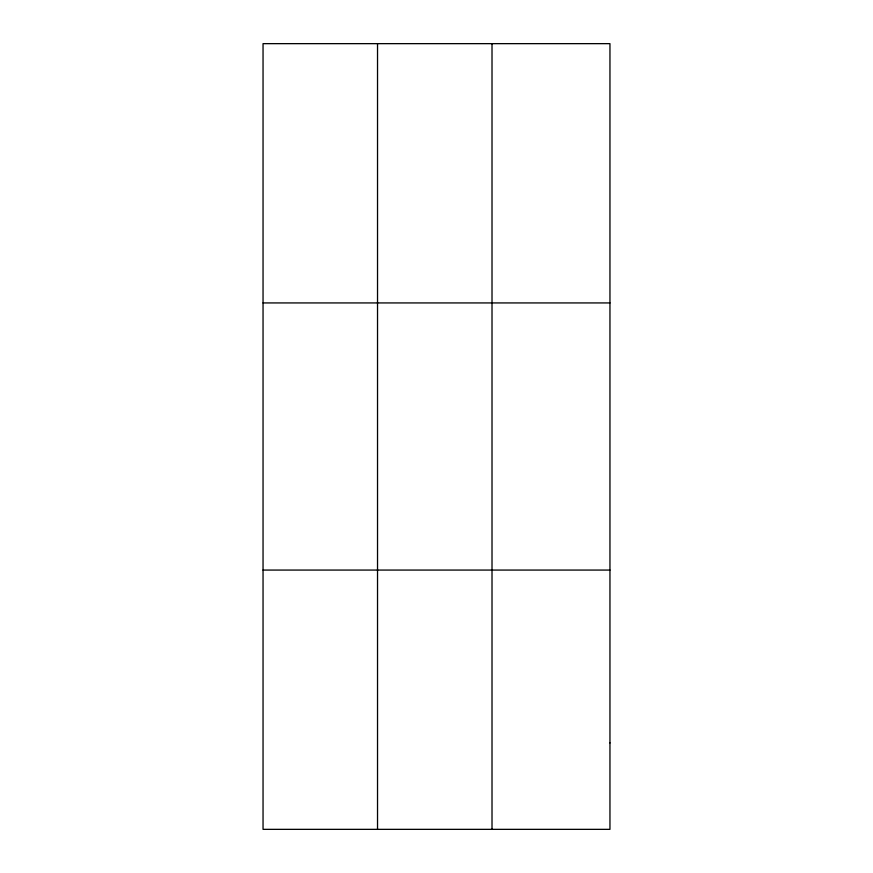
<?xml version="1.0" encoding="UTF-8"?>
<svg xmlns="http://www.w3.org/2000/svg" width="873" height="873" viewBox="0 0 873 873"><rect width="100%" height="100%" fill="white"/><g stroke="black" fill="none" stroke-linecap="round" stroke-linejoin="round"><path stroke-width="1.31" d="M377.529 829.35L377.529 43.65M492.012 829.35L492.012 43.65M263.046 302.931L609.954 302.931M263.046 570.069L609.954 570.069M609.954 742.923L609.954 829.35L263.046 829.35L263.046 43.65L609.954 43.65L609.954 742.923"/></g></svg>
